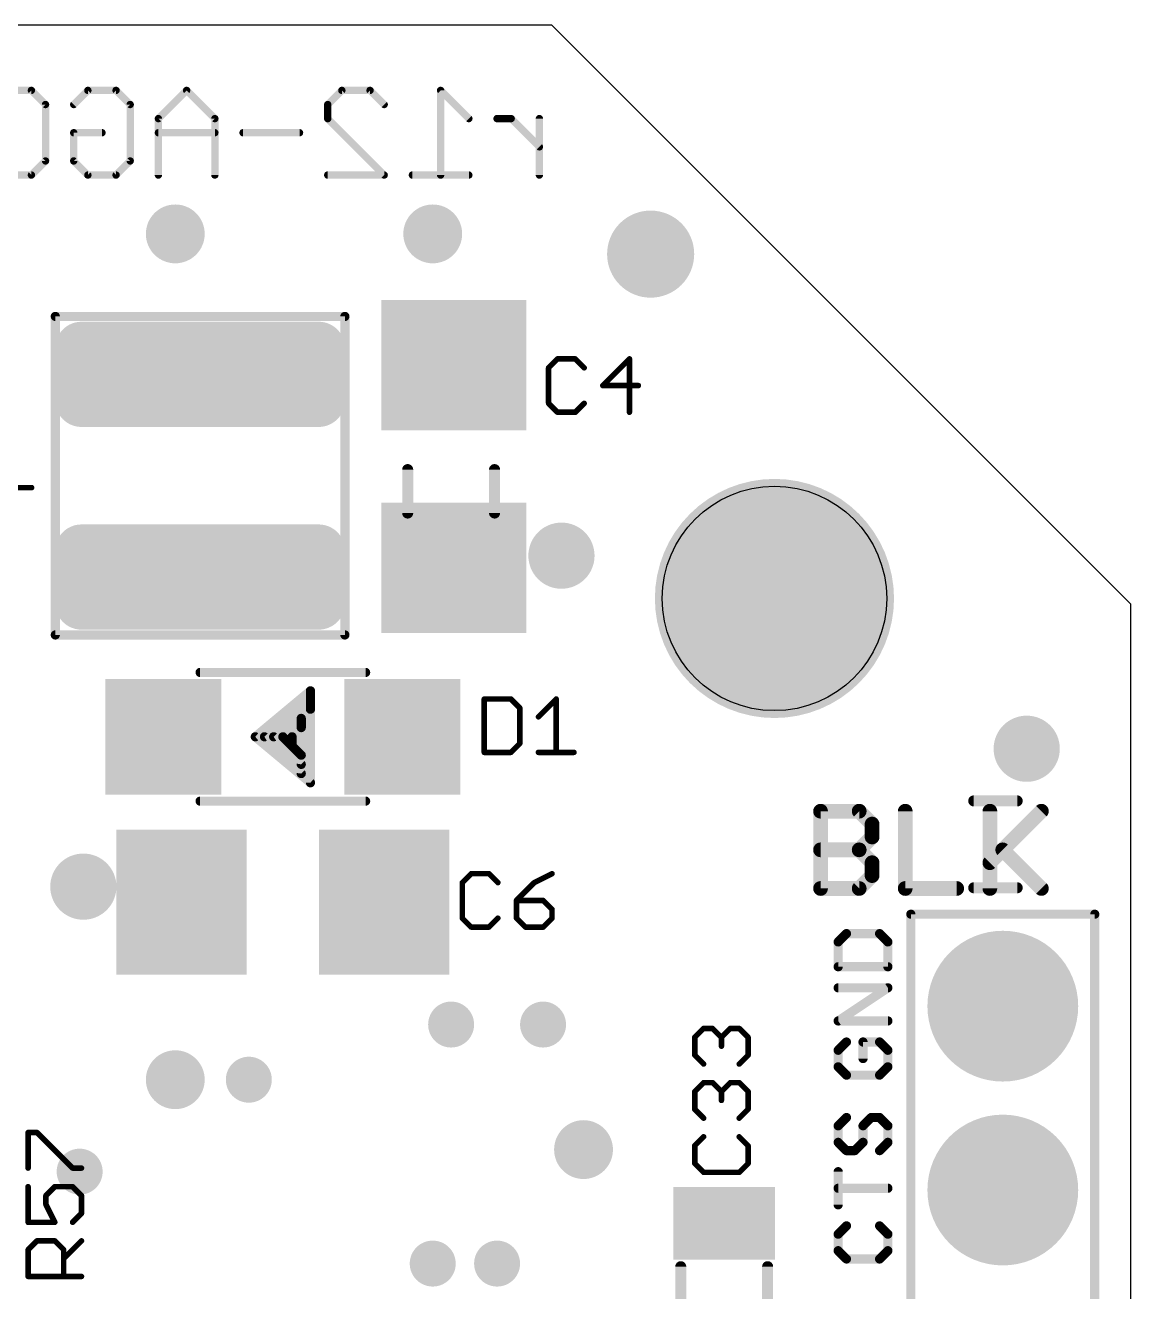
# Model space of a CAD drawing. Extents: x 0 to 96, y -11 to 42.
# Drawn here: x 80.73 to 96, y 24.5 to 42 of the extents above; entities that cross this region are included whole.
import ezdxf

# ---------------------------------------------------------------- set-up
doc = ezdxf.new("R2010")
doc.units = 0
for name, color, linetype in [('17', 82, 'CONTINUOUS'), ('18', 82, 'CONTINUOUS'), ('20', 7, 'CONTINUOUS'), ('21', 253, 'CONTINUOUS'), ('22', 253, 'CONTINUOUS'), ('29', 253, 'CONTINUOUS')]:
    doc.layers.add(name, color=color, linetype=linetype)

# ---------------------------------------------------------------- blocks, each defined once
blk = doc.blocks.new('RECT')
blk.add_solid([(-0.5, -0.5), (0.5, -0.5), (-0.5, 0.5), (0.5, 0.5)])
blk = doc.blocks.new('PIE')
at = {"const_width": 0.5}
blk.add_lwpolyline([(0, -0.25, 1), (0, 0.25, 1), (0, -0.25)], format="xyb", dxfattribs=at)
blk = doc.blocks.new('ROUNDP')
at = {"const_width": 0.5}
blk.add_lwpolyline([(0, -0.25, 1), (0, 0.25, 1), (0, -0.25)], format="xyb", dxfattribs=at)
blk = doc.blocks.new('RECT640512X232512R50')
at = {"const_width": 0.3633}
blk.add_lwpolyline([(1.82, -0.3633), (1.82, 0.3633, 0.4142), (1.6383, 0.545), (-1.6383, 0.545, 0.4142), (-1.82, 0.3633), (-1.82, -0.3633, 0.4142), (-1.6383, -0.545), (1.6383, -0.545, 0.4142)], format="xyb", close=True, dxfattribs=at)
blk.add_solid([(-1.6637, -0.3887), (1.6637, -0.3887), (-1.6637, 0.3887), (1.6637, 0.3887)])
blk = doc.blocks.new('ROUNDV')
at = {"const_width": 0.5}
blk.add_lwpolyline([(0, -0.25, 1), (0, 0.25, 1), (0, -0.25)], format="xyb", dxfattribs=at)

msp = doc.modelspace()

# ---------------------------------------------------------------- linework, layer by layer
at = {"layer": '20'}
for p, q in [((88.0028, 41.9972), (7.9972, 41.9972)), ((96, 34), (88.0028, 41.9972)), ((96, -11), (96, 34))]:
    msp.add_line(p, q, dxfattribs=at)
msp.add_circle((91.08, 34.08), 1.55, dxfattribs=at)
at = {"layer": '21'}
for points, const_width in [([(81.1787, 37.9759, 1), (81.1151, 37.9759)], 0.0635), ([(81.1469, 38.0077, 1), (81.1469, 37.9442)], 0.0635), ([(85.1787, 37.9759, 1), (85.1151, 37.9759)], 0.0635), ([(85.1469, 37.9442, 1), (85.1469, 38.0077)], 0.0635), ([(87.9467, 37.28, 1), (87.9737, 37.2531)], 0.0381), ([(87.9792, 37.2666, 1), (87.9412, 37.2666)], 0.0381), ([(88.0831, 37.4085, 1), (88.0831, 37.3704)], 0.0381), ([(88.0965, 37.376, 1), (88.0696, 37.4029)], 0.0381), ([(88.3423, 37.4029, 1), (88.3153, 37.376)], 0.0381), ([(88.3288, 37.3704, 1), (88.3288, 37.4085)], 0.0381), ([(88.4382, 37.2531, 1), (88.4652, 37.28)], 0.0381), ([(89.0963, 37.3894, 1), (89.0582, 37.3894)], 0.0381), ([(89.0907, 37.376, 1), (89.0638, 37.4029)], 0.0381), ([(88.7086, 37.0399, 1), (88.7086, 37.0018)], 0.0381), ([(88.6951, 37.0343, 1), (88.7221, 37.0073)], 0.0381), ([(89.2001, 37.0018, 1), (89.2001, 37.0399)], 0.0381), ([(87.9737, 36.7885, 1), (87.9467, 36.7616)], 0.0381), ([(87.9412, 36.7751, 1), (87.9792, 36.7751)], 0.0381), ([(88.4652, 36.7616, 1), (88.4382, 36.7885)], 0.0381), ([(88.0831, 36.6713, 1), (88.0831, 36.6332)], 0.0381), ([(88.0696, 36.6387, 1), (88.0965, 36.6657)], 0.0381), ([(88.3153, 36.6657, 1), (88.3423, 36.6387)], 0.0381), ([(88.3288, 36.6332, 1), (88.3288, 36.6713)], 0.0381), ([(89.0582, 36.6522, 1), (89.0963, 36.6522)], 0.0381), ([(80.8199, 35.5918, 1), (80.8199, 35.6299)], 0.0381), ([(81.1151, 33.5759, 1), (81.1787, 33.5759)], 0.0635), ([(81.1469, 33.6077, 1), (81.1469, 33.5442)], 0.0635), ([(85.1151, 33.5759, 1), (85.1787, 33.5759)], 0.0635), ([(85.1469, 33.5442, 1), (85.1469, 33.6077)], 0.0635), ([(83.1469, 33.0899, 1), (83.1469, 33.0264)], 0.0635), ([(85.4329, 33.0264, 1), (85.4329, 33.0899)], 0.0635), ([(84.7027, 32.8041, 1), (84.6392, 32.8041)], 0.0635), ([(84.7027, 32.6771, 1), (84.6392, 32.6771)], 0.0635), ([(84.7024, 32.6732, 1), (84.6394, 32.681)], 0.0635), ([(84.6912, 32.7797, 1), (84.6506, 32.8285)], 0.0635), ([(84.6885, 32.6507, 1), (84.6533, 32.7035)], 0.0635), ([(87.0712, 32.7095, 1), (87.0712, 32.6714)], 0.0381), ([(87.0902, 32.6904, 1), (87.0522, 32.6904)], 0.0381), ([(87.4533, 32.7039, 1), (87.4263, 32.677)], 0.0381), ([(87.4398, 32.6714, 1), (87.4398, 32.7095)], 0.0381), ([(88.0844, 32.6904, 1), (88.0463, 32.6904)], 0.0381), ([(88.0788, 32.677, 1), (88.0519, 32.7039)], 0.0381), ([(84.6392, 32.6771, 1), (84.7027, 32.6771)], 0.0635), ([(84.7027, 32.5501, 1), (84.6392, 32.5501)], 0.0635), ([(84.6392, 32.5501, 1), (84.7027, 32.5501)], 0.0635), ([(84.7022, 32.5449, 1), (84.6396, 32.5553)], 0.0635), ([(84.6872, 32.5229, 1), (84.6546, 32.5773)], 0.0635), ([(87.5817, 32.5676, 1), (87.5436, 32.5676)], 0.0381), ([(87.5492, 32.5541, 1), (87.5762, 32.581)], 0.0381), ([(84.5757, 32.4231, 1), (84.5122, 32.4231)], 0.0635), ([(84.5615, 32.3967, 1), (84.5263, 32.4495)], 0.0635), ([(87.8061, 32.4582, 1), (87.8331, 32.4312)], 0.0381), ([(83.9292, 32.1935, 1), (83.8886, 32.1447)], 0.0635), ([(83.8913, 32.1955, 1), (83.9265, 32.1427)], 0.0635), ([(83.8886, 32.1935, 1), (83.9292, 32.1447)], 0.0635), ([(84.0584, 32.1916, 1), (84.0134, 32.1466)], 0.0635), ([(84.0196, 32.1963, 1), (84.0522, 32.1419)], 0.0635), ([(84.1854, 32.1916, 1), (84.1404, 32.1466)], 0.0635), ([(84.1453, 32.1955, 1), (84.1805, 32.1427)], 0.0635), ([(84.3124, 32.1916, 1), (84.2674, 32.1466)], 0.0635), ([(84.2757, 32.1975, 1), (84.3041, 32.1407)], 0.0635), ([(84.4487, 32.1691, 1), (84.3851, 32.1691)], 0.0635), ([(84.5757, 32.2961, 1), (84.5122, 32.2961)], 0.0635), ([(84.5122, 32.2961, 1), (84.5757, 32.2961)], 0.0635), ([(84.5723, 32.2819, 1), (84.5155, 32.3103)], 0.0635), ([(84.5581, 32.2677, 1), (84.5297, 32.3245)], 0.0635), ([(84.4394, 32.0646, 1), (84.3944, 32.0196)], 0.0635), ([(84.3851, 32.0421, 1), (84.4487, 32.0421)], 0.0635), ([(84.3885, 32.0563, 1), (84.4453, 32.0279)], 0.0635), ([(84.3944, 32.0196, 1), (84.4394, 32.0646)], 0.0635), ([(87.5436, 32.0761, 1), (87.5817, 32.0761)], 0.0381), ([(87.5762, 32.0626, 1), (87.5492, 32.0895)], 0.0381), ([(84.5122, 31.9151, 1), (84.5757, 31.9151)], 0.0635), ([(84.5214, 31.8926, 1), (84.5664, 31.9376)], 0.0635), ([(84.5214, 31.7656, 1), (84.5664, 31.8106)], 0.0635), ([(87.0712, 31.9723, 1), (87.0712, 31.9342)], 0.0381), ([(87.0522, 31.9532, 1), (87.0902, 31.9532)], 0.0381), ([(87.4263, 31.9667, 1), (87.4533, 31.9397)], 0.0381), ([(87.4398, 31.9342, 1), (87.4398, 31.9723)], 0.0381), ([(87.8196, 31.9723, 1), (87.8196, 31.9342)], 0.0381), ([(88.0463, 31.9532, 1), (88.0844, 31.9532)], 0.0381), ([(88.3111, 31.9342, 1), (88.3111, 31.9723)], 0.0381), ([(84.5126, 31.7933, 1), (84.5752, 31.7829)], 0.0635), ([(84.5124, 31.665, 1), (84.5754, 31.6572)], 0.0635), ([(84.5214, 31.6386, 1), (84.5664, 31.6836)], 0.0635), ([(84.6392, 31.5341, 1), (84.7027, 31.5341)], 0.0635), ([(84.6506, 31.5097, 1), (84.6912, 31.5585)], 0.0635), ([(83.1469, 31.3118, 1), (83.1469, 31.2484)], 0.0635), ([(85.4329, 31.2484, 1), (85.4329, 31.3118)], 0.0635), ([(91.7672, 31.1413, 1), (91.6656, 31.1413)], 0.1016), ([(91.7164, 31.1921, 1), (91.7164, 31.0905)], 0.1016), ([(92.2862, 31.1772, 1), (92.2143, 31.1054)], 0.1016), ([(92.2503, 31.0905, 1), (92.2503, 31.1921)], 0.1016), ([(92.9366, 31.1413, 1), (92.835, 31.1413)], 0.1016), ([(94.106, 31.1413, 1), (94.0044, 31.1413)], 0.1016), ([(94.8029, 31.1054, 1), (94.7311, 31.1772)], 0.1016), ([(92.479, 30.9634, 1), (92.3774, 30.9634)], 0.1016), ([(92.3923, 30.9274, 1), (92.4641, 30.9993)], 0.1016), ([(92.3774, 30.7854, 1), (92.479, 30.7854)], 0.1016), ([(92.4641, 30.7495, 1), (92.3923, 30.8213)], 0.1016), ([(91.7164, 30.6583, 1), (91.7164, 30.5567)], 0.1016), ([(92.2862, 30.6434, 1), (92.2143, 30.5715)], 0.1016), ([(92.2143, 30.6434, 1), (92.2862, 30.5715)], 0.1016), ([(92.2503, 30.5567, 1), (92.2503, 30.6583)], 0.1016), ([(94.2691, 30.6434, 1), (94.1972, 30.5715)], 0.1016), ([(92.479, 30.4295, 1), (92.3774, 30.4295)], 0.1016), ([(92.3923, 30.3936, 1), (92.4641, 30.4654)], 0.1016), ([(94.0193, 30.4654, 1), (94.0911, 30.3936)], 0.1016), ([(86.891, 30.2965, 1), (86.891, 30.2584)], 0.0381), ([(86.9045, 30.264, 1), (86.8776, 30.2909)], 0.0381), ([(87.1503, 30.2909, 1), (87.1233, 30.264)], 0.0381), ([(87.1368, 30.2584, 1), (87.1368, 30.2965)], 0.0381), ([(88.0166, 30.2604, 1), (87.9995, 30.2945)], 0.0381), ([(92.3774, 30.2516, 1), (92.479, 30.2516)], 0.1016), ([(92.4641, 30.2156, 1), (92.3923, 30.2875)], 0.1016), ([(86.7872, 30.1546, 1), (86.7491, 30.1546)], 0.0381), ([(86.7547, 30.168, 1), (86.7816, 30.1411)], 0.0381), ([(87.2462, 30.1411, 1), (87.2731, 30.168)], 0.0381), ([(87.7538, 30.1716, 1), (87.7708, 30.1375)], 0.0381), ([(87.7758, 30.1411, 1), (87.7489, 30.168)], 0.0381), ([(91.7164, 30.1244, 1), (91.7164, 30.0228)], 0.1016), ([(91.6656, 30.0736, 1), (91.7672, 30.0736)], 0.1016), ([(92.2143, 30.1095, 1), (92.2862, 30.0377)], 0.1016), ([(92.2503, 30.0228, 1), (92.2503, 30.1244)], 0.1016), ([(92.8858, 30.1244, 1), (92.8858, 30.0228)], 0.1016), ([(92.835, 30.0736, 1), (92.9366, 30.0736)], 0.1016), ([(93.5976, 30.0228, 1), (93.5976, 30.1244)], 0.1016), ([(94.0044, 30.0736, 1), (94.106, 30.0736)], 0.1016), ([(94.7311, 30.0377, 1), (94.8029, 30.1095)], 0.1016), ([(87.5166, 29.9279, 1), (87.5166, 29.8898)], 0.0381), ([(87.5356, 29.9088, 1), (87.4975, 29.9088)], 0.0381), ([(87.5031, 29.9223, 1), (87.5301, 29.8953)], 0.0381), ([(87.8987, 29.9223, 1), (87.8717, 29.8953)], 0.0381), ([(87.8852, 29.8898, 1), (87.8852, 29.9279)], 0.0381), ([(88.0271, 29.7859, 1), (87.989, 29.7859)], 0.0381), ([(87.9946, 29.7725, 1), (88.0215, 29.7994)], 0.0381), ([(92.9958, 29.718, 1), (92.9322, 29.718)], 0.0635), ([(92.964, 29.7497, 1), (92.964, 29.6863)], 0.0635), ([(95.5358, 29.718, 1), (95.4723, 29.718)], 0.0635), ([(95.504, 29.6863, 1), (95.504, 29.7497)], 0.0635), ([(86.7816, 29.6765, 1), (86.7547, 29.6496)], 0.0381), ([(86.7491, 29.6631, 1), (86.7872, 29.6631)], 0.0381), ([(86.891, 29.5593, 1), (86.891, 29.5212)], 0.0381), ([(86.8776, 29.5267, 1), (86.9045, 29.5537)], 0.0381), ([(87.1233, 29.5537, 1), (87.1503, 29.5267)], 0.0381), ([(87.1368, 29.5212, 1), (87.1368, 29.5593)], 0.0381), ([(87.2731, 29.6496, 1), (87.2462, 29.6765)], 0.0381), ([(87.5301, 29.6765, 1), (87.5031, 29.6496)], 0.0381), ([(87.4975, 29.6631, 1), (87.5356, 29.6631)], 0.0381), ([(87.6395, 29.5593, 1), (87.6395, 29.5212)], 0.0381), ([(87.626, 29.5267, 1), (87.6529, 29.5537)], 0.0381), ([(87.8717, 29.5537, 1), (87.8987, 29.5267)], 0.0381), ([(87.8852, 29.5212, 1), (87.8852, 29.5593)], 0.0381), ([(87.989, 29.6631, 1), (88.0271, 29.6631)], 0.0381), ([(88.0215, 29.6496, 1), (87.9946, 29.6765)], 0.0381), ([(91.9919, 29.3355, 1), (91.9284, 29.3355)], 0.0635), ([(91.9377, 29.358, 1), (91.9826, 29.3131)], 0.0635), ([(92.0745, 29.4817, 1), (92.0745, 29.4182)], 0.0635), ([(92.097, 29.4275, 1), (92.0521, 29.4724)], 0.0635), ([(92.5546, 29.4724, 1), (92.5097, 29.4275)], 0.0635), ([(92.5321, 29.4182, 1), (92.5321, 29.4817)], 0.0635), ([(92.6783, 29.3355, 1), (92.6148, 29.3355)], 0.0635), ([(92.624, 29.3131, 1), (92.669, 29.358)], 0.0635), ([(91.9601, 29.0241, 1), (91.9601, 28.9606)], 0.0635), ([(92.6465, 28.9606, 1), (92.6465, 29.0241)], 0.0635), ([(91.9284, 28.9923, 1), (91.9919, 28.9923)], 0.0635), ([(92.6148, 28.9923, 1), (92.6783, 28.9923)], 0.0635), ([(91.9601, 28.7333, 1), (91.9601, 28.6698)], 0.0635), ([(92.6641, 28.6751, 1), (92.6289, 28.7279)], 0.0635), ([(92.6465, 28.6698, 1), (92.6465, 28.7333)], 0.0635), ([(90.1017, 28.1593, 1), (90.1017, 28.1212)], 0.0381), ([(90.1152, 28.1268, 1), (90.0883, 28.1537)], 0.0381), ([(90.2381, 28.1537, 1), (90.2111, 28.1268)], 0.0381), ([(90.2246, 28.1212, 1), (90.2246, 28.1593)], 0.0381), ([(90.4704, 28.1593, 1), (90.4704, 28.1212)], 0.0381), ([(90.4838, 28.1268, 1), (90.4569, 28.1537)], 0.0381), ([(90.6067, 28.1537, 1), (90.5798, 28.1268)], 0.0381), ([(90.5932, 28.1212, 1), (90.5932, 28.1593)], 0.0381), ([(91.9601, 28.2757, 1), (91.9601, 28.2122)], 0.0635), ([(91.9425, 28.2703, 1), (91.9777, 28.2175)], 0.0635), ([(92.6465, 28.2122, 1), (92.6465, 28.2757)], 0.0635), ([(89.9654, 28.0309, 1), (89.9923, 28.0039)], 0.0381), ([(89.9979, 28.0174, 1), (89.9598, 28.0174)], 0.0381), ([(90.3665, 28.0174, 1), (90.3284, 28.0174)], 0.0381), ([(90.334, 28.0309, 1), (90.361, 28.0039)], 0.0381), ([(90.334, 28.0039, 1), (90.361, 28.0309)], 0.0381), ([(90.7351, 28.0174, 1), (90.6971, 28.0174)], 0.0381), ([(90.7026, 28.0039, 1), (90.7296, 28.0309)], 0.0381), ([(92.097, 27.9306, 1), (92.0521, 27.9755)], 0.0635), ([(92.3033, 27.9848, 1), (92.3033, 27.9213)], 0.0635), ([(92.3351, 27.9531, 1), (92.2716, 27.9531)], 0.0635), ([(92.5546, 27.9755, 1), (92.5097, 27.9306)], 0.0635), ([(92.5321, 27.9213, 1), (92.5321, 27.9848)], 0.0635), ([(90.3284, 27.8945, 1), (90.3665, 27.8945)], 0.0381), ([(91.9919, 27.8387, 1), (91.9284, 27.8387)], 0.0635), ([(91.9377, 27.8611, 1), (91.9826, 27.8162)], 0.0635), ([(92.6783, 27.8387, 1), (92.6148, 27.8387)], 0.0635), ([(92.624, 27.8162, 1), (92.669, 27.8611)], 0.0635), ([(89.9923, 27.7851, 1), (89.9654, 27.7582)], 0.0381), ([(89.9598, 27.7717, 1), (89.9979, 27.7717)], 0.0381), ([(90.0883, 27.6353, 1), (90.1152, 27.6623)], 0.0381), ([(90.5798, 27.6623, 1), (90.6067, 27.6353)], 0.0381), ([(90.6971, 27.7717, 1), (90.7351, 27.7717)], 0.0381), ([(90.7296, 27.7582, 1), (90.7026, 27.7851)], 0.0381), ([(91.9284, 27.6099, 1), (91.9919, 27.6099)], 0.0635), ([(91.9826, 27.6323, 1), (91.9377, 27.5874)], 0.0635), ([(92.2716, 27.7243, 1), (92.3351, 27.7243)], 0.0635), ([(92.6148, 27.6099, 1), (92.6783, 27.6099)], 0.0635), ([(92.669, 27.5874, 1), (92.624, 27.6323)], 0.0635), ([(92.0745, 27.5272, 1), (92.0745, 27.4638)], 0.0635), ([(92.0521, 27.473, 1), (92.097, 27.518)], 0.0635), ([(92.5097, 27.518, 1), (92.5546, 27.473)], 0.0635), ([(92.5321, 27.4638, 1), (92.5321, 27.5272)], 0.0635), ([(89.9654, 27.2825, 1), (89.9923, 27.2555)], 0.0381), ([(89.9979, 27.269, 1), (89.9598, 27.269)], 0.0381), ([(90.1017, 27.4109, 1), (90.1017, 27.3728)], 0.0381), ([(90.1152, 27.3784, 1), (90.0883, 27.4053)], 0.0381), ([(90.2381, 27.4053, 1), (90.2111, 27.3784)], 0.0381), ([(90.2246, 27.3728, 1), (90.2246, 27.4109)], 0.0381), ([(90.3665, 27.269, 1), (90.3284, 27.269)], 0.0381), ([(90.334, 27.2825, 1), (90.361, 27.2555)], 0.0381), ([(90.334, 27.2555, 1), (90.361, 27.2825)], 0.0381), ([(90.4704, 27.4109, 1), (90.4704, 27.3728)], 0.0381), ([(90.4838, 27.3784, 1), (90.4569, 27.4053)], 0.0381), ([(90.6067, 27.4053, 1), (90.5798, 27.3784)], 0.0381), ([(90.5932, 27.3728, 1), (90.5932, 27.4109)], 0.0381), ([(90.7351, 27.269, 1), (90.6971, 27.269)], 0.0381), ([(90.7026, 27.2555, 1), (90.7296, 27.2825)], 0.0381), ([(90.3284, 27.1461, 1), (90.3665, 27.1461)], 0.0381), ([(89.9923, 27.0367, 1), (89.9654, 27.0098)], 0.0381), ([(89.9598, 27.0232, 1), (89.9979, 27.0232)], 0.0381), ([(90.6971, 27.0232, 1), (90.7351, 27.0232)], 0.0381), ([(90.7296, 27.0098, 1), (90.7026, 27.0367)], 0.0381), ([(92.097, 26.8875, 1), (92.0521, 26.9324)], 0.0635), ([(92.4177, 26.9417, 1), (92.4177, 26.8782)], 0.0635), ([(92.4402, 26.8875, 1), (92.3953, 26.9324)], 0.0635), ([(92.5546, 26.9324, 1), (92.5097, 26.8875)], 0.0635), ([(92.5321, 26.8782, 1), (92.5321, 26.9417)], 0.0635), ([(90.0883, 26.8869, 1), (90.1152, 26.9138)], 0.0381), ([(90.5798, 26.9138, 1), (90.6067, 26.8869)], 0.0381), ([(91.9919, 26.7955, 1), (91.9284, 26.7955)], 0.0635), ([(91.9377, 26.818, 1), (91.9826, 26.7731)], 0.0635), ([(92.3351, 26.7955, 1), (92.2716, 26.7955)], 0.0635), ([(92.2809, 26.818, 1), (92.3258, 26.7731)], 0.0635), ([(92.6783, 26.7955, 1), (92.6148, 26.7955)], 0.0635), ([(92.624, 26.7731, 1), (92.669, 26.818)], 0.0635), ([(80.7904, 26.7025, 1), (80.7523, 26.7025)], 0.0381), ([(80.7714, 26.7216, 1), (80.7714, 26.6835)], 0.0381), ([(80.9077, 26.716, 1), (80.8808, 26.689)], 0.0381), ([(80.8942, 26.6835, 1), (80.8942, 26.7216)], 0.0381), ([(90.1152, 26.63, 1), (90.0883, 26.6569)], 0.0381), ([(90.6067, 26.6569, 1), (90.5798, 26.63)], 0.0381), ([(91.9284, 26.5667, 1), (91.9919, 26.5667)], 0.0635), ([(91.9826, 26.5892, 1), (91.9377, 26.5443)], 0.0635), ([(92.2716, 26.5667, 1), (92.3351, 26.5667)], 0.0635), ([(92.3258, 26.5443, 1), (92.2809, 26.5892)], 0.0635), ([(92.6148, 26.5667, 1), (92.6783, 26.5667)], 0.0635), ([(92.669, 26.5443, 1), (92.624, 26.5892)], 0.0635), ([(89.9979, 26.5206, 1), (89.9598, 26.5206)], 0.0381), ([(89.9654, 26.534, 1), (89.9923, 26.5071)], 0.0381), ([(90.7351, 26.5206, 1), (90.6971, 26.5206)], 0.0381), ([(90.7026, 26.5071, 1), (90.7296, 26.534)], 0.0381), ([(92.0745, 26.4841, 1), (92.0745, 26.4206)], 0.0635), ([(92.0521, 26.4299, 1), (92.097, 26.4748)], 0.0635), ([(92.1665, 26.4748, 1), (92.2114, 26.4299)], 0.0635), ([(92.1889, 26.4206, 1), (92.1889, 26.4841)], 0.0635), ([(92.5097, 26.4748, 1), (92.5546, 26.4299)], 0.0635), ([(81.3857, 26.2301, 1), (81.3857, 26.192)], 0.0381), ([(81.3723, 26.1976, 1), (81.3992, 26.2245)], 0.0381), ([(81.5086, 26.192, 1), (81.5086, 26.2301)], 0.0381), ([(89.9923, 26.2883, 1), (89.9654, 26.2614)], 0.0381), ([(89.9598, 26.2748, 1), (89.9979, 26.2748)], 0.0381), ([(90.6971, 26.2748, 1), (90.7351, 26.2748)], 0.0381), ([(90.7296, 26.2614, 1), (90.7026, 26.2883)], 0.0381), ([(80.7523, 26.211, 1), (80.7904, 26.211)], 0.0381), ([(90.1017, 26.171, 1), (90.1017, 26.1329)], 0.0381), ([(90.0883, 26.1385, 1), (90.1152, 26.1654)], 0.0381), ([(90.5798, 26.1654, 1), (90.6067, 26.1385)], 0.0381), ([(90.5932, 26.1329, 1), (90.5932, 26.171)], 0.0381), ([(91.9919, 26.1615, 1), (91.9284, 26.1615)], 0.0635), ([(80.7904, 25.9541, 1), (80.7523, 25.9541)], 0.0381), ([(81.14, 25.9732, 1), (81.14, 25.9351)], 0.0381), ([(81.1535, 25.9406, 1), (81.1265, 25.9676)], 0.0381), ([(81.3992, 25.9676, 1), (81.3723, 25.9406)], 0.0381), ([(81.3857, 25.9351, 1), (81.3857, 25.9732)], 0.0381), ([(91.9601, 25.9645, 1), (91.9601, 25.901)], 0.0635), ([(92.6465, 25.901, 1), (92.6465, 25.9645)], 0.0635), ([(81.0036, 25.8447, 1), (81.0306, 25.8178)], 0.0381), ([(81.0342, 25.7169, 1), (81.0001, 25.6998)], 0.0381), ([(81.0362, 25.8312, 1), (80.9981, 25.8312)], 0.0381), ([(80.9981, 25.7084, 1), (81.0362, 25.7084)], 0.0381), ([(81.5276, 25.8312, 1), (81.4896, 25.8312)], 0.0381), ([(81.4951, 25.8178, 1), (81.5221, 25.8447)], 0.0381), ([(91.9284, 25.7039, 1), (91.9919, 25.7039)], 0.0635), ([(81.4896, 25.5855, 1), (81.5276, 25.5855)], 0.0381), ([(81.5221, 25.572, 1), (81.4951, 25.599)], 0.0381), ([(80.7714, 25.4817, 1), (80.7714, 25.4436)], 0.0381), ([(80.7523, 25.4626, 1), (80.7904, 25.4626)], 0.0381), ([(81.1229, 25.4541, 1), (81.157, 25.4711)], 0.0381), ([(81.14, 25.4436, 1), (81.14, 25.4817)], 0.0381), ([(81.3723, 25.4761, 1), (81.3992, 25.4491)], 0.0381), ([(92.097, 25.3906, 1), (92.0521, 25.4355)], 0.0635), ([(92.5546, 25.4355, 1), (92.5097, 25.3906)], 0.0635), ([(80.8942, 25.2247, 1), (80.8942, 25.1866)], 0.0381), ([(80.9077, 25.1922, 1), (80.8808, 25.2192)], 0.0381), ([(81.1535, 25.2192, 1), (81.1265, 25.1922)], 0.0381), ([(81.14, 25.1866, 1), (81.14, 25.2247)], 0.0381), ([(81.5221, 25.1922, 1), (81.4951, 25.2192)], 0.0381), ([(91.9919, 25.2987, 1), (91.9284, 25.2987)], 0.0635), ([(91.9377, 25.3211, 1), (91.9826, 25.2762)], 0.0635), ([(92.6783, 25.2987, 1), (92.6148, 25.2987)], 0.0635), ([(92.624, 25.2762, 1), (92.669, 25.3211)], 0.0635), ([(80.7579, 25.0963, 1), (80.7848, 25.0693)], 0.0381), ([(80.7904, 25.0828, 1), (80.7523, 25.0828)], 0.0381), ([(81.2819, 25.0828, 1), (81.2438, 25.0828)], 0.0381), ([(81.2494, 25.0693, 1), (81.2763, 25.0963)], 0.0381), ([(91.9284, 25.0699, 1), (91.9919, 25.0699)], 0.0635), ([(91.9826, 25.0923, 1), (91.9377, 25.0474)], 0.0635), ([(92.0745, 24.9872, 1), (92.0745, 24.9238)], 0.0635), ([(92.5321, 24.9238, 1), (92.5321, 24.9872)], 0.0635), ([(92.6148, 25.0699, 1), (92.6783, 25.0699)], 0.0635), ([(92.669, 25.0474, 1), (92.624, 25.0923)], 0.0635), ([(81.2494, 24.9734, 1), (81.2763, 24.9465)], 0.0381), ([(89.824, 24.8491, 1), (89.7478, 24.8491)], 0.0762), ([(91.024, 24.8491, 1), (90.9478, 24.8491)], 0.0762), ([(92.0521, 24.933, 1), (92.097, 24.978)], 0.0635), ([(92.5097, 24.978, 1), (92.5546, 24.933)], 0.0635), ([(80.7714, 24.7333, 1), (80.7714, 24.6952)], 0.0381), ([(80.7523, 24.7142, 1), (80.7904, 24.7142)], 0.0381), ([(81.2438, 24.7142, 1), (81.2819, 24.7142)], 0.0381), ([(81.5086, 24.6952, 1), (81.5086, 24.7333)], 0.0381)]:
    msp.add_lwpolyline(points, format="xyb", dxfattribs=dict(at, const_width=const_width))
for points, const_width in [([(85.1469, 37.9759), (81.1469, 37.9759)], 0.127), ([(81.1469, 37.9759), (81.1469, 33.5759)], 0.127), ([(85.1469, 33.5759), (85.1469, 37.9759)], 0.127), ([(88.0831, 37.3894), (87.9602, 37.2666)], 0.0762), ([(87.9602, 37.2666), (87.9602, 36.7751)], 0.0762), ([(88.3288, 37.3894), (88.0831, 37.3894)], 0.0762), ([(88.4517, 37.2666), (88.3288, 37.3894)], 0.0762), ([(89.0772, 37.3894), (88.7086, 37.0208)], 0.0762), ([(89.0772, 36.6522), (89.0772, 37.3894)], 0.0762), ([(88.7086, 37.0208), (89.2001, 37.0208)], 0.0762), ([(87.9602, 36.7751), (88.0831, 36.6522)], 0.0762), ([(88.3288, 36.6522), (88.4517, 36.7751)], 0.0762), ([(88.0831, 36.6522), (88.3288, 36.6522)], 0.0762), ([(80.3284, 35.6108), (80.8199, 35.6108)], 0.0762), ([(81.1469, 33.5759), (85.1469, 33.5759)], 0.127), ([(83.1469, 33.0581), (85.4329, 33.0581)], 0.127), ([(83.9089, 32.1691), (84.6709, 32.8041)], 0.127), ([(83.9089, 32.1691), (84.6709, 32.6771)], 0.127), ([(84.6709, 32.6771), (84.5439, 31.6611)], 0.127), ([(84.6709, 32.8041), (84.6709, 32.6771)], 0.127), ([(84.6709, 32.6771), (84.6709, 32.5501)], 0.127), ([(87.0712, 32.6904), (87.0712, 31.9532)], 0.0762), ([(87.4398, 32.6904), (87.0712, 32.6904)], 0.0762), ([(87.5627, 32.5676), (87.4398, 32.6904)], 0.0762), ([(87.8196, 32.4447), (88.0654, 32.6904)], 0.0762), ([(88.0654, 32.6904), (88.0654, 31.9532)], 0.0762), ([(84.0359, 32.1691), (84.6709, 32.5501)], 0.127), ([(84.6709, 32.5501), (84.5439, 31.7881)], 0.127), ([(84.6709, 32.5501), (84.6709, 31.5341)], 0.127), ([(87.5627, 32.0761), (87.5627, 32.5676)], 0.0762), ([(84.1629, 32.1691), (84.5439, 32.4231)], 0.127), ([(84.5439, 32.4231), (84.5439, 32.2961)], 0.127), ([(84.6709, 31.5341), (83.9089, 32.1691)], 0.127), ([(84.5439, 31.6611), (84.0359, 32.1691)], 0.127), ([(84.5439, 31.7881), (84.1629, 32.1691)], 0.127), ([(84.2899, 32.1691), (84.5439, 32.2961)], 0.127), ([(84.4169, 32.0421), (84.2899, 32.1691)], 0.127), ([(84.5439, 32.2961), (84.4169, 32.0421)], 0.127), ([(84.4169, 32.0421), (84.4169, 32.1691)], 0.127), ([(84.5439, 32.2961), (84.5439, 31.9151)], 0.127), ([(84.5439, 31.9151), (84.4169, 32.0421)], 0.127), ([(87.4398, 31.9532), (87.5627, 32.0761)], 0.0762), ([(87.0712, 31.9532), (87.4398, 31.9532)], 0.0762), ([(87.8196, 31.9532), (88.3111, 31.9532)], 0.0762), ([(85.4329, 31.2801), (83.1469, 31.2801)], 0.127), ([(91.7164, 30.0736), (91.7164, 31.1413)], 0.2032), ([(91.7164, 31.1413), (92.2503, 31.1413)], 0.2032), ([(92.2503, 31.1413), (92.4282, 30.9634)], 0.2032), ([(92.8858, 31.1413), (92.8858, 30.0736)], 0.2032), ([(94.0552, 31.1413), (94.0552, 30.0736)], 0.2032), ([(94.0552, 30.4295), (94.767, 31.1413)], 0.2032), ([(92.4282, 30.9634), (92.4282, 30.7854)], 0.2032), ([(92.4282, 30.7854), (92.2503, 30.6075)], 0.2032), ([(91.7164, 30.6075), (92.2503, 30.6075)], 0.2032), ([(92.2503, 30.6075), (92.4282, 30.4295)], 0.2032), ([(94.2331, 30.6075), (94.767, 30.0736)], 0.2032), ([(92.4282, 30.4295), (92.4282, 30.2516)], 0.2032), ([(86.891, 30.2774), (86.7682, 30.1546)], 0.0762), ([(87.1368, 30.2774), (86.891, 30.2774)], 0.0762), ([(87.2597, 30.1546), (87.1368, 30.2774)], 0.0762), ([(88.0081, 30.2774), (87.7623, 30.1546)], 0.0762), ([(92.4282, 30.2516), (92.2503, 30.0736)], 0.2032), ([(86.7682, 30.1546), (86.7682, 29.6631)], 0.0762), ([(87.7623, 30.1546), (87.5166, 29.9088)], 0.0762), ([(92.2503, 30.0736), (91.7164, 30.0736)], 0.2032), ([(92.8858, 30.0736), (93.5976, 30.0736)], 0.2032), ([(87.5166, 29.9088), (87.5166, 29.6631)], 0.0762), ([(87.8852, 29.9088), (87.5166, 29.9088)], 0.0762), ([(88.0081, 29.7859), (87.8852, 29.9088)], 0.0762), ([(88.0081, 29.6631), (88.0081, 29.7859)], 0.0762), ([(92.964, 14.478), (92.964, 29.718)], 0.127), ([(92.964, 29.718), (95.504, 29.718)], 0.127), ([(95.504, 29.718), (95.504, 14.478)], 0.127), ([(86.7682, 29.6631), (86.891, 29.5402)], 0.0762), ([(86.891, 29.5402), (87.1368, 29.5402)], 0.0762), ([(87.1368, 29.5402), (87.2597, 29.6631)], 0.0762), ([(87.5166, 29.6631), (87.6395, 29.5402)], 0.0762), ([(87.6395, 29.5402), (87.8852, 29.5402)], 0.0762), ([(87.8852, 29.5402), (88.0081, 29.6631)], 0.0762), ([(92.0745, 29.4499), (91.9601, 29.3355)], 0.127), ([(91.9601, 29.3355), (91.9601, 28.9923)], 0.127), ([(92.5321, 29.4499), (92.0745, 29.4499)], 0.127), ([(92.6465, 29.3355), (92.5321, 29.4499)], 0.127), ([(92.6465, 28.9923), (92.6465, 29.3355)], 0.127), ([(91.9601, 28.9923), (92.6465, 28.9923)], 0.127), ([(91.9601, 28.2439), (92.6465, 28.7015)], 0.127), ([(92.6465, 28.7015), (91.9601, 28.7015)], 0.127), ([(89.9789, 28.0174), (90.1017, 28.1403)], 0.0762), ([(90.1017, 28.1403), (90.2246, 28.1403)], 0.0762), ([(90.2246, 28.1403), (90.3475, 28.0174)], 0.0762), ([(90.3475, 28.0174), (90.4704, 28.1403)], 0.0762), ([(90.4704, 28.1403), (90.5932, 28.1403)], 0.0762), ([(90.5932, 28.1403), (90.7161, 28.0174)], 0.0762), ([(92.6465, 28.2439), (91.9601, 28.2439)], 0.127), ([(89.9789, 27.7717), (89.9789, 28.0174)], 0.0762), ([(90.3475, 28.0174), (90.3475, 27.8945)], 0.0762), ([(90.7161, 28.0174), (90.7161, 27.7717)], 0.0762), ([(92.0745, 27.9531), (91.9601, 27.8387)], 0.127), ([(92.5321, 27.9531), (92.3033, 27.9531)], 0.127), ([(92.3033, 27.9531), (92.3033, 27.7243)], 0.127), ([(92.6465, 27.8387), (92.5321, 27.9531)], 0.127), ([(91.9601, 27.8387), (91.9601, 27.6099)], 0.127), ([(92.6465, 27.6099), (92.6465, 27.8387)], 0.127), ([(90.1017, 27.6488), (89.9789, 27.7717)], 0.0762), ([(90.7161, 27.7717), (90.5932, 27.6488)], 0.0762), ([(91.9601, 27.6099), (92.0745, 27.4955)], 0.127), ([(92.5321, 27.4955), (92.6465, 27.6099)], 0.127), ([(92.0745, 27.4955), (92.5321, 27.4955)], 0.127), ([(89.9789, 27.269), (90.1017, 27.3919)], 0.0762), ([(89.9789, 27.0232), (89.9789, 27.269)], 0.0762), ([(90.1017, 27.3919), (90.2246, 27.3919)], 0.0762), ([(90.2246, 27.3919), (90.3475, 27.269)], 0.0762), ([(90.3475, 27.269), (90.4704, 27.3919)], 0.0762), ([(90.3475, 27.269), (90.3475, 27.1461)], 0.0762), ([(90.4704, 27.3919), (90.5932, 27.3919)], 0.0762), ([(90.5932, 27.3919), (90.7161, 27.269)], 0.0762), ([(90.7161, 27.269), (90.7161, 27.0232)], 0.0762), ([(90.1017, 26.9004), (89.9789, 27.0232)], 0.0762), ([(90.7161, 27.0232), (90.5932, 26.9004)], 0.0762), ([(92.0745, 26.9099), (91.9601, 26.7955)], 0.127), ([(92.3033, 26.7955), (92.4177, 26.9099)], 0.127), ([(92.4177, 26.9099), (92.5321, 26.9099)], 0.127), ([(92.5321, 26.9099), (92.6465, 26.7955)], 0.127), ([(91.9601, 26.7955), (91.9601, 26.5667)], 0.127), ([(92.3033, 26.5667), (92.3033, 26.7955)], 0.127), ([(92.6465, 26.7955), (92.6465, 26.5667)], 0.127), ([(80.7714, 26.211), (80.7714, 26.7025)], 0.0762), ([(80.7714, 26.7025), (80.8942, 26.7025)], 0.0762), ([(80.8942, 26.7025), (81.3857, 26.211)], 0.0762), ([(90.1017, 26.6434), (89.9789, 26.5206)], 0.0762), ([(90.7161, 26.5206), (90.5932, 26.6434)], 0.0762), ([(91.9601, 26.5667), (92.0745, 26.4523)], 0.127), ([(92.1889, 26.4523), (92.3033, 26.5667)], 0.127), ([(92.6465, 26.5667), (92.5321, 26.4523)], 0.127), ([(89.9789, 26.5206), (89.9789, 26.2748)], 0.0762), ([(90.7161, 26.2748), (90.7161, 26.5206)], 0.0762), ([(92.0745, 26.4523), (92.1889, 26.4523)], 0.127), ([(81.3857, 26.211), (81.5086, 26.211)], 0.0762), ([(89.9789, 26.2748), (90.1017, 26.152)], 0.0762), ([(90.5932, 26.152), (90.7161, 26.2748)], 0.0762), ([(90.1017, 26.152), (90.5932, 26.152)], 0.0762), ([(91.9601, 25.7039), (91.9601, 26.1615)], 0.127), ([(80.7714, 25.9541), (80.7714, 25.4626)], 0.0762), ([(81.0171, 25.8312), (81.14, 25.9541)], 0.0762), ([(81.14, 25.9541), (81.3857, 25.9541)], 0.0762), ([(81.3857, 25.9541), (81.5086, 25.8312)], 0.0762), ([(92.6465, 25.9327), (91.9601, 25.9327)], 0.127), ([(81.0171, 25.7084), (81.0171, 25.8312)], 0.0762), ([(81.14, 25.4626), (81.0171, 25.7084)], 0.0762), ([(81.5086, 25.8312), (81.5086, 25.5855)], 0.0762), ([(81.5086, 25.5855), (81.3857, 25.4626)], 0.0762), ([(80.7714, 25.4626), (81.14, 25.4626)], 0.0762), ([(92.0745, 25.4131), (91.9601, 25.2987)], 0.127), ([(92.6465, 25.2987), (92.5321, 25.4131)], 0.127), ([(80.7714, 25.0828), (80.8942, 25.2057)], 0.0762), ([(80.8942, 25.2057), (81.14, 25.2057)], 0.0762), ([(81.14, 25.2057), (81.2629, 25.0828)], 0.0762), ([(81.2629, 24.9599), (81.5086, 25.2057)], 0.0762), ([(91.9601, 25.2987), (91.9601, 25.0699)], 0.127), ([(92.6465, 25.0699), (92.6465, 25.2987)], 0.127), ([(80.7714, 24.7142), (80.7714, 25.0828)], 0.0762), ([(81.2629, 25.0828), (81.2629, 24.7142)], 0.0762), ([(91.9601, 25.0699), (92.0745, 24.9555)], 0.127), ([(92.0745, 24.9555), (92.5321, 24.9555)], 0.127), ([(92.5321, 24.9555), (92.6465, 25.0699)], 0.127), ([(89.7859, 24.8491), (89.7859, 24.2491)], 0.1524), ([(90.9859, 24.8491), (90.9859, 24.2491)], 0.1524), ([(81.5086, 24.7142), (80.7714, 24.7142)], 0.0762)]:
    msp.add_lwpolyline(points, dxfattribs=dict(at, const_width=const_width))
at = {"layer": '22'}
for points, const_width in [([(80.427, 41.0982), (80.8168, 41.0982)], 0.1016), ([(80.8168, 41.0982), (81.0117, 40.9033)], 0.1016), ([(81.4015, 40.9033), (81.5964, 41.0982)], 0.1016), ([(81.5964, 41.0982), (81.9862, 41.0982)], 0.1016), ([(81.9862, 41.0982), (82.1811, 40.9033)], 0.1016), ([(82.9607, 41.0982), (82.5709, 40.7084)], 0.1016), ([(83.3505, 40.7084), (82.9607, 41.0982)], 0.1016), ([(84.9097, 40.9033), (85.1046, 41.0982)], 0.1016), ([(85.1046, 41.0982), (85.4944, 41.0982)], 0.1016), ([(85.4944, 41.0982), (85.6893, 40.9033)], 0.1016), ([(86.8587, 40.7084), (86.4689, 41.0982)], 0.1016), ([(86.4689, 41.0982), (86.4689, 39.9288)], 0.1016), ([(81.0117, 40.9033), (81.0117, 40.1237)], 0.1016), ([(82.1811, 40.9033), (82.1811, 40.1237)], 0.1016), ([(84.9097, 40.7084), (84.9097, 40.9033)], 0.1016), ([(82.5709, 40.7084), (82.5709, 39.9288)], 0.1016), ([(83.3505, 39.9288), (83.3505, 40.7084)], 0.1016), ([(85.6893, 39.9288), (84.9097, 40.7084)], 0.1016), ([(87.4434, 40.7084), (87.2485, 40.7084)], 0.1016), ([(87.8332, 40.3186), (87.4434, 40.7084)], 0.1016), ([(87.8332, 39.9288), (87.8332, 40.7084)], 0.1016), ([(81.4015, 40.1237), (81.4015, 40.5135)], 0.1016), ([(81.4015, 40.5135), (81.7913, 40.5135)], 0.1016), ([(83.3505, 40.5135), (82.5709, 40.5135)], 0.1016), ([(84.5199, 40.5135), (83.7403, 40.5135)], 0.1016), ([(81.0117, 40.1237), (80.8168, 39.9288)], 0.1016), ([(81.5964, 39.9288), (81.4015, 40.1237)], 0.1016), ([(82.1811, 40.1237), (81.9862, 39.9288)], 0.1016), ([(80.8168, 39.9288), (80.427, 39.9288)], 0.1016), ([(81.9862, 39.9288), (81.5964, 39.9288)], 0.1016), ([(84.9097, 39.9288), (85.6893, 39.9288)], 0.1016), ([(86.8587, 39.9288), (86.0791, 39.9288)], 0.1016), ([(86.014, 35.26), (86.014, 35.86)], 0.1524), ([(87.214, 35.26), (87.214, 35.86)], 0.1524), ([(94.4324, 31.2832), (93.8324, 31.2832)], 0.1524), ([(94.4324, 30.0832), (93.8324, 30.0832)], 0.1524)]:
    msp.add_lwpolyline(points, dxfattribs=dict(at, const_width=const_width))
for points, const_width in [([(80.8348, 41.1162, 1), (80.7989, 41.0802)], 0.0508), ([(80.8168, 41.0728, 1), (80.8168, 41.1236)], 0.0508), ([(81.5964, 41.1236, 1), (81.5964, 41.0728)], 0.0508), ([(81.6144, 41.0802, 1), (81.5785, 41.1162)], 0.0508), ([(82.0042, 41.1162, 1), (81.9683, 41.0802)], 0.0508), ([(81.9862, 41.0728, 1), (81.9862, 41.1236)], 0.0508), ([(82.9787, 41.1162, 1), (82.9428, 41.0802)], 0.0508), ([(82.9787, 41.0802, 1), (82.9428, 41.1162)], 0.0508), ([(85.1046, 41.1236, 1), (85.1046, 41.0728)], 0.0508), ([(85.1226, 41.0802, 1), (85.0866, 41.1162)], 0.0508), ([(85.5124, 41.1162, 1), (85.4764, 41.0802)], 0.0508), ([(85.4944, 41.0728, 1), (85.4944, 41.1236)], 0.0508), ([(86.4869, 41.1162, 1), (86.4509, 41.0802)], 0.0508), ([(86.4943, 41.0982, 1), (86.4435, 41.0982)], 0.0508), ([(81.0371, 40.9033, 1), (80.9863, 40.9033)], 0.0508), ([(80.9938, 40.8853, 1), (81.0297, 40.9213)], 0.0508), ([(81.3836, 40.9213, 1), (81.4195, 40.8853)], 0.0508), ([(82.2065, 40.9033, 1), (82.1557, 40.9033)], 0.0508), ([(82.1632, 40.8853, 1), (82.1991, 40.9213)], 0.0508), ([(84.8917, 40.9213, 1), (84.9277, 40.8853)], 0.0508), ([(84.9351, 40.9033, 1), (84.8843, 40.9033)], 0.0508), ([(85.6713, 40.8853, 1), (85.7073, 40.9213)], 0.0508), ([(84.9277, 40.7264, 1), (84.8917, 40.6904)], 0.0508), ([(87.4614, 40.7264, 1), (87.4254, 40.6904)], 0.0508), ([(82.5963, 40.7084, 1), (82.5455, 40.7084)], 0.0508), ([(82.553, 40.7264, 1), (82.5889, 40.6904)], 0.0508), ([(83.3759, 40.7084, 1), (83.3251, 40.7084)], 0.0508), ([(83.3326, 40.6904, 1), (83.3685, 40.7264)], 0.0508), ([(84.8843, 40.7084, 1), (84.9351, 40.7084)], 0.0508), ([(86.8407, 40.6904, 1), (86.8767, 40.7264)], 0.0508), ([(87.2485, 40.7338, 1), (87.2485, 40.683)], 0.0508), ([(87.4434, 40.683, 1), (87.4434, 40.7338)], 0.0508), ([(87.8586, 40.7084, 1), (87.8078, 40.7084)], 0.0508), ([(81.4269, 40.5135, 1), (81.3761, 40.5135)], 0.0508), ([(81.4015, 40.5389, 1), (81.4015, 40.4881)], 0.0508), ([(81.7913, 40.4881, 1), (81.7913, 40.5389)], 0.0508), ([(82.5709, 40.5389, 1), (82.5709, 40.4881)], 0.0508), ([(83.3505, 40.4881, 1), (83.3505, 40.5389)], 0.0508), ([(83.7403, 40.5389, 1), (83.7403, 40.4881)], 0.0508), ([(84.5199, 40.4881, 1), (84.5199, 40.5389)], 0.0508), ([(87.8152, 40.3006, 1), (87.8512, 40.3366)], 0.0508), ([(80.9863, 40.1237, 1), (81.0371, 40.1237)], 0.0508), ([(81.0297, 40.1057, 1), (80.9938, 40.1417)], 0.0508), ([(81.4195, 40.1417, 1), (81.3836, 40.1057)], 0.0508), ([(81.3761, 40.1237, 1), (81.4269, 40.1237)], 0.0508), ([(82.1557, 40.1237, 1), (82.2065, 40.1237)], 0.0508), ([(82.1991, 40.1057, 1), (82.1632, 40.1417)], 0.0508), ([(80.7989, 39.9468, 1), (80.8348, 39.9108)], 0.0508), ([(80.8168, 39.9034, 1), (80.8168, 39.9542)], 0.0508), ([(81.5964, 39.9542, 1), (81.5964, 39.9034)], 0.0508), ([(81.5785, 39.9108, 1), (81.6144, 39.9468)], 0.0508), ([(81.9683, 39.9468, 1), (82.0042, 39.9108)], 0.0508), ([(81.9862, 39.9034, 1), (81.9862, 39.9542)], 0.0508), ([(82.5455, 39.9288, 1), (82.5963, 39.9288)], 0.0508), ([(83.3251, 39.9288, 1), (83.3759, 39.9288)], 0.0508), ([(84.9097, 39.9542, 1), (84.9097, 39.9034)], 0.0508), ([(85.6713, 39.9108, 1), (85.7073, 39.9468)], 0.0508), ([(85.6893, 39.9034, 1), (85.6893, 39.9542)], 0.0508), ([(86.0791, 39.9542, 1), (86.0791, 39.9034)], 0.0508), ([(86.4435, 39.9288, 1), (86.4943, 39.9288)], 0.0508), ([(86.8587, 39.9034, 1), (86.8587, 39.9542)], 0.0508), ([(87.8078, 39.9288, 1), (87.8586, 39.9288)], 0.0508), ([(86.0521, 35.86, 1), (85.9759, 35.86)], 0.0762), ([(87.2521, 35.86, 1), (87.1759, 35.86)], 0.0762), ([(85.9759, 35.26, 1), (86.0521, 35.26)], 0.0762), ([(87.1759, 35.26, 1), (87.2521, 35.26)], 0.0762), ([(93.8324, 31.3213, 1), (93.8324, 31.2451)], 0.0762), ([(94.4324, 31.2451, 1), (94.4324, 31.3213)], 0.0762), ([(93.8324, 30.1213, 1), (93.8324, 30.0451)], 0.0762), ([(94.4324, 30.0451, 1), (94.4324, 30.1213)], 0.0762)]:
    msp.add_lwpolyline(points, format="xyb", dxfattribs=dict(at, const_width=const_width))
at = {"layer": '29', "const_width": 1.6516}
msp.add_lwpolyline([(91.08, 33.2542, 1), (91.08, 34.9058, 1), (91.08, 33.2542)], format="xyb", dxfattribs=at)

# ---------------------------------------------------------------- block references
at = {"layer": '17', "xscale": 1.8796, "yscale": 1.8796, "rotation": 90}
for p in [(94.234, 28.448), (94.234, 28.448), (94.234, 25.908), (94.234, 25.908)]:
    msp.add_blockref('ROUNDP', p, dxfattribs=at)
at = {"layer": '18'}
for p, xscale, yscale in [((82.804, 39.116), 0.8128, 0.8128), ((86.36, 39.116), 0.8128, 0.8128), ((88.138, 34.671), 0.9144, 0.9144), ((94.5642, 32.004), 0.9144, 0.9144), ((81.534, 30.099), 0.9144, 0.9144), ((86.614, 28.194), 0.635, 0.635), ((87.884, 28.194), 0.635, 0.635), ((82.804, 27.432), 0.8128, 0.8128), ((83.82, 27.432), 0.635, 0.635), ((88.4428, 26.4668), 0.8128, 0.8128), ((81.4832, 26.162), 0.635, 0.635), ((86.36, 24.892), 0.635, 0.635), ((87.249, 24.892), 0.635, 0.635)]:
    msp.add_blockref('ROUNDV', p, dxfattribs=dict(at, xscale=xscale, yscale=yscale))
at = {"layer": '29'}
for name, p, xscale, yscale in [('PIE', (89.3699, 38.8366), 1.2032, 1.2032), ('RECT', (82.6389, 32.1691), 1.6002, 1.6002), ('RECT', (85.9409, 32.1691), 1.6002, 1.6002), ('RECT', (82.8899, 29.8831), 1.8032, 2.0032), ('RECT', (85.6899, 29.8831), 1.8032, 2.0032)]:
    msp.add_blockref(name, p, dxfattribs=dict(at, xscale=xscale, yscale=yscale))
for name, p, xscale, yscale, rotation in [('RECT', (86.6521, 37.3029), 1.8032, 2.0032, 270), ('RECT', (86.6521, 34.5029), 1.8032, 2.0032, 270), ('ROUNDP', (94.234, 28.448), 2.0828, 2.0828, 90), ('ROUNDP', (94.234, 25.908), 2.0828, 2.0828, 90), ('RECT', (90.3859, 25.4491), 1.0032, 1.4032, 270)]:
    msp.add_blockref(name, p, dxfattribs=dict(at, xscale=xscale, yscale=yscale, rotation=rotation))
at = {"layer": '29', "rotation": 180}
for p in [(83.1469, 37.1759), (83.1469, 34.3759)]:
    msp.add_blockref('RECT640512X232512R50', p, dxfattribs=at)

doc.saveas('drawing.dxf')
